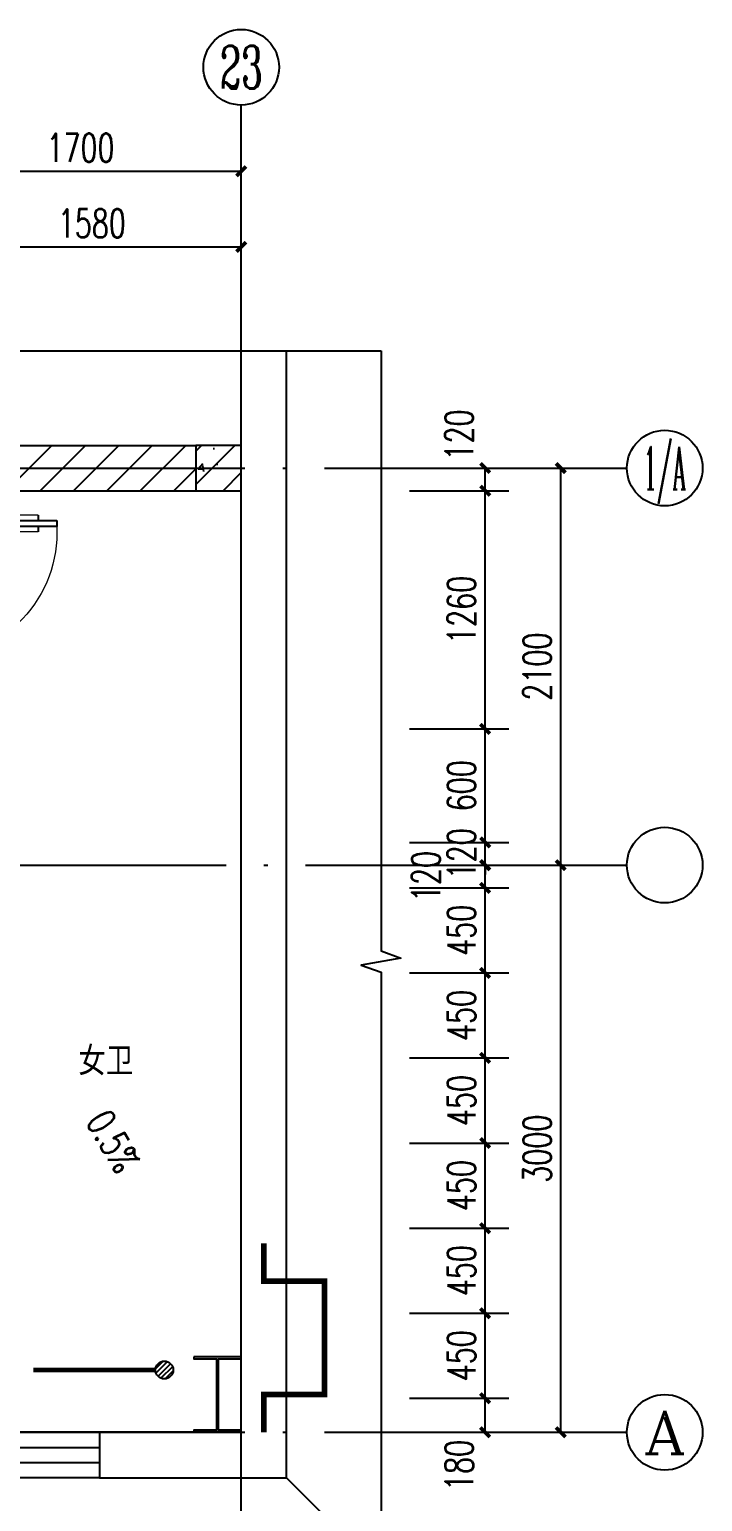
# Model space of a CAD drawing. Extents: x 13158459 to 15902229, y -1299598 to 28366.
# Drawn here: x 14076512 to 14080072, y -600630 to -592844 of the extents above; entities that cross this region are included whole.
import ezdxf
from ezdxf.enums import TextEntityAlignment as Align

# ---------------------------------------------------------------- set-up
doc = ezdxf.new("R2010")
doc.units = 0
doc.header["$LTSCALE"] = 1000
doc.header["$MEASUREMENT"] = 0
doc.linetypes.add('DOTE', pattern=[2.42, 2, -0.2, 0.02, -0.2])
for name, color, linetype in [('AXIS', 3, 'Continuous'), ('AXIS_TEXT', 7, 'Continuous'), ('COLUMN', 2, 'Continuous'), ('DIM_SYMB', 3, 'Continuous'), ('DOTE', 8, 'DOTE'), ('EQUIP_地漏', 7, 'Continuous'), ('PIPE-污水', 2, 'Continuous'), ('PUB_HATCH', 8, 'Continuous'), ('PUB_TEXT', 7, 'Continuous'), ('WALL', 9, 'Continuous'), ('WALL-PARAPET', 6, 'Continuous'), ('WINDOW', 4, 'Continuous')]:
    doc.layers.add(name, color=color, linetype=linetype)
doc.styles.add('_TCH_AXIS', font='COMPLEX', dxfattribs={"bigfont": 'GBCBIG'})
doc.styles.add('_TCH_DIM', font='SIMPLEX', dxfattribs={"bigfont": 'GBCBIG'})
doc.styles.add('_TCH_DIM_T3', font='SIMPLEX', dxfattribs={"width": 0.705882, "bigfont": 'GBCBIG'})
doc.styles.add('COMPLEX', font='COMPLEX')
doc.styles.add('YAYA', font='', dxfattribs={"width": 0.8, "height": 1})
doc.styles.get('YAYA').set_extended_font_data('SimSun')
doc.dimstyles.new('_TCH_ARCH&&50', dxfattribs={"dimtxt": 148.75, "dimasz": 50, "dimexe": 125, "dimexo": 150, "dimgap": 50, "dimtad": 1, "dimdec": 0, "dimzin": 0, "dimdsep": 46, "dimtxsty": '_TCH_DIM_T3', "dimblk": 'ARCHTICK', "dimcen": 0.09, "dimclrt": 7, "dimazin": 2, "dimtfac": 1, "dimtdec": 0, "dimtix": 1, "dimtmove": 2, "dimatfit": 3, "dimfxl": 0, "dimtolj": 1, "dimtzin": 0, "dimarcsym": 0})

# ---------------------------------------------------------------- blocks, each defined once
blk = doc.blocks.new('A$C797E1D2B')
at = {"layer": 'COLUMN'}
h = blk.add_hatch(color=256, dxfattribs=at)
h.paths.add_polyline_path([(125, 400), (250, 400), (250, 388), (130, 388), (130, 200), (125, 200)])
h.paths.add_polyline_path([(0, 400), (125, 400), (125, 200), (120, 200), (120, 388), (0, 388)])
h.paths.add_polyline_path([(0, 12), (120, 12), (120, 200), (125, 200), (125, 0), (0, 0)])
h.paths.add_polyline_path([(125, 200), (130, 200), (130, 12), (250, 12), (250, 0), (125, 0)])
blk.add_lwpolyline([(250, 0), (250, 12), (130, 12), (130, 388), (250, 388), (250, 400), (0, 400), (0, 388), (120, 388), (120, 12), (0, 12), (0, 0)], close=True, dxfattribs=at)
blk = doc.blocks.new('$DorLib2D$00000009')
for p, q in [((0.4129, 0.9053), (0.4129, 0.0807)), ((0.4541, 0.9053), (0.4129, 0.9053)), ((0.4541, 0.0807), (0.4541, 0.9053)), ((0.4129, 0.7822), (0.378, 0.7822)), ((0.489, 0.7822), (0.4541, 0.7822)), ((0.4129, 0.6235), (0.378, 0.6235)), ((0.489, 0.6235), (0.4541, 0.6235)), ((-0.4941, 0.0807), (-0.4529, 0.0807)), ((-0.4941, -0.0018), (-0.4941, 0.0807)), ((-0.4529, 0.0807), (-0.4529, 0.0395)), ((-0.4529, 0.0395), (-0.4117, 0.0395)), ((-0.4117, 0.0395), (-0.4117, -0.0018)), ((0.4129, 0.0807), (0.4541, 0.0807)), ((0.4541, 0.0395), (0.4129, 0.0395)), ((0.4129, 0.0395), (0.4129, -0.0018)), ((0.4953, 0.0807), (0.4541, 0.0807)), ((0.4541, 0.0807), (0.4541, 0.0395)), ((0.4953, -0.0018), (0.4953, 0.0807)), ((-0.4941, -0.0018), (-0.4941, -0.0018)), ((-0.4117, -0.0018), (-0.4941, -0.0018)), ((0.4129, -0.0018), (0.4953, -0.0018)), ((0.4953, -0.0018), (0.4953, -0.0018))]:
    blk.add_line(p, q)
at = {"lineweight": 13}
for p, q in [((0.378, 0.7822), (0.378, 0.6235)), ((0.489, 0.7822), (0.489, 0.6235))]:
    blk.add_line(p, q, dxfattribs=at)
blk.add_arc((0.3716, 0.0817), 0.8246, 87.13397, 180.07167, dxfattribs=at)
blk = doc.blocks.new('$TCHSYS$WIN2D')
for p, q in [((-0.5, 0.5), (0.5, 0.5)), ((-0.5, 0.5), (-0.5, -0.5)), ((0.5, 0.5), (0.5, -0.5)), ((0.5, 0.1667), (-0.5, 0.1667)), ((0.5, -0.1667), (-0.5, -0.1667)), ((-0.5, -0.5), (0.5, -0.5))]:
    blk.add_line(p, q)
blk = doc.blocks.new('_AXISO')
blk.add_circle((0, 0), 0.5)
at = {"layer": 'AXIS_TEXT', "style": 'COMPLEX', "width": 1.041667}
blk.add_attdef('A', text='', height=0.56, dxfattribs=at).set_placement((-0.25, -0.28), (0.25, -0.28), align=Align.FIT)
blk = doc.blocks.new('_ArchTick')
at = {"color": 0, "linetype": 'ByBlock', "const_width": 0.4}
blk.add_lwpolyline([(-0.5, -0.5), (0.5, 0.5)], dxfattribs=at)
blk = doc.blocks.new('*D354')
at = {"layer": 'AXIS', "color": 0, "lineweight": -2}
for p, q in [((14075931.7, -594393.8), (14075931.7, -593468.8)), ((14077631.7, -594393.8), (14077631.7, -593468.8)), ((14075931.7, -593593.8), (14077631.7, -593593.8))]:
    blk.add_line(p, q, dxfattribs=at)
at = {"layer": 'Defpoints', "color": 0}
for p in [(14077631.7, -593593.8), (14075931.7, -594543.8), (14077631.7, -594543.8)]:
    blk.add_point(p, dxfattribs=at)
at = {"layer": 'AXIS', "color": 0, "lineweight": -2, "xscale": 50, "yscale": 50, "zscale": 50, "rotation": 180}
blk.add_blockref('_ArchTick', (14075931.7, -593593.8), dxfattribs=at)
at = {"layer": 'AXIS', "color": 0, "lineweight": -2, "xscale": 50, "yscale": 50, "zscale": 50}
blk.add_blockref('_ArchTick', (14077631.7, -593593.8), dxfattribs=at)
at = {"layer": 'AXIS', "color": 7, "insert": (14076781.7, -593469.4), "char_height": 148.75, "attachment_point": 5, "style": '_TCH_DIM_T3'}
blk.add_mtext('\\A1;1700', dxfattribs=at)
blk = doc.blocks.new('*D365')
at = {"layer": 'AXIS', "color": 0, "lineweight": -2}
for p, q in [((14076051.7, -594393.8), (14076051.7, -593868.8)), ((14077631.7, -594393.8), (14077631.7, -593868.8)), ((14076051.7, -593993.8), (14077631.7, -593993.8))]:
    blk.add_line(p, q, dxfattribs=at)
at = {"layer": 'Defpoints', "color": 0}
for p in [(14077631.7, -593993.8), (14076051.7, -594543.8), (14077631.7, -594543.8)]:
    blk.add_point(p, dxfattribs=at)
at = {"layer": 'AXIS', "color": 0, "lineweight": -2, "xscale": 50, "yscale": 50, "zscale": 50, "rotation": 180}
blk.add_blockref('_ArchTick', (14076051.7, -593993.8), dxfattribs=at)
at = {"layer": 'AXIS', "color": 0, "lineweight": -2, "xscale": 50, "yscale": 50, "zscale": 50}
blk.add_blockref('_ArchTick', (14077631.7, -593993.8), dxfattribs=at)
at = {"layer": 'AXIS', "color": 7, "insert": (14076841.7, -593869.4), "char_height": 148.75, "attachment_point": 5, "style": '_TCH_DIM_T3'}
blk.add_mtext('\\A1;1580', dxfattribs=at)
blk = doc.blocks.new('*D382')
at = {"layer": 'AXIS', "color": 0, "lineweight": -2}
for p, q in [((14078521.7, -597263.8), (14079446.7, -597263.8)), ((14079321.7, -600263.8), (14079321.7, -597263.8)), ((14078521.7, -600263.8), (14079446.7, -600263.8))]:
    blk.add_line(p, q, dxfattribs=at)
at = {"layer": 'Defpoints', "color": 0}
for p in [(14078371.7, -597263.8), (14079321.7, -597263.8), (14078371.7, -600263.8)]:
    blk.add_point(p, dxfattribs=at)
at = {"layer": 'AXIS', "color": 0, "lineweight": -2, "xscale": 50, "yscale": 50, "zscale": 50}
for p, rotation in [((14079321.7, -597263.8), 90), ((14079321.7, -600263.8), 270)]:
    blk.add_blockref('_ArchTick', p, dxfattribs=dict(at, rotation=rotation))
at = {"layer": 'AXIS', "color": 7, "insert": (14079197.3, -598763.8), "char_height": 148.75, "attachment_point": 5, "rotation": 90, "style": '_TCH_DIM_T3'}
blk.add_mtext('\\A1;3000', dxfattribs=at)
blk = doc.blocks.new('*D383')
at = {"layer": 'AXIS', "color": 0, "lineweight": -2}
for p, q in [((14078521.7, -595163.8), (14079446.7, -595163.8)), ((14079321.7, -597263.8), (14079321.7, -595163.8)), ((14078521.7, -597263.8), (14079446.7, -597263.8))]:
    blk.add_line(p, q, dxfattribs=at)
at = {"layer": 'Defpoints', "color": 0}
for p in [(14078371.7, -595163.8), (14079321.7, -595163.8), (14078371.7, -597263.8)]:
    blk.add_point(p, dxfattribs=at)
at = {"layer": 'AXIS', "color": 0, "lineweight": -2, "xscale": 50, "yscale": 50, "zscale": 50}
for p, rotation in [((14079321.7, -595163.8), 90), ((14079321.7, -597263.8), 270)]:
    blk.add_blockref('_ArchTick', p, dxfattribs=dict(at, rotation=rotation))
at = {"layer": 'AXIS', "color": 7, "insert": (14079197.3, -596213.8), "char_height": 148.75, "attachment_point": 5, "rotation": 90, "style": '_TCH_DIM_T3'}
blk.add_mtext('\\A1;2100', dxfattribs=at)
blk = doc.blocks.new('*D384')
at = {"layer": 'AXIS', "color": 0, "lineweight": -2}
for p, q in [((14078521.7, -600083.7), (14079046.7, -600083.7)), ((14078921.7, -600263.8), (14078921.7, -600083.7)), ((14078521.7, -600263.8), (14079046.7, -600263.8))]:
    blk.add_line(p, q, dxfattribs=at)
at = {"layer": 'Defpoints', "color": 0}
for p in [(14078371.7, -600083.7), (14078921.7, -600083.7), (14078371.7, -600263.8)]:
    blk.add_point(p, dxfattribs=at)
at = {"layer": 'AXIS', "color": 0, "lineweight": -2, "xscale": 50, "yscale": 50, "zscale": 50}
for p, rotation in [((14078921.7, -600083.7), 90), ((14078921.7, -600263.8), 270)]:
    blk.add_blockref('_ArchTick', p, dxfattribs=dict(at, rotation=rotation))
at = {"layer": 'AXIS', "color": 7, "insert": (14078784.2, -600438.8), "char_height": 148.75, "attachment_point": 5, "rotation": 90, "style": '_TCH_DIM_T3'}
blk.add_mtext('\\A1;180', dxfattribs=at)
blk = doc.blocks.new('*D385')
at = {"layer": 'AXIS', "color": 0, "lineweight": -2}
for p, q in [((14078521.7, -599633.8), (14079046.7, -599633.8)), ((14078921.7, -600083.7), (14078921.7, -599633.8)), ((14078521.7, -600083.7), (14079046.7, -600083.7))]:
    blk.add_line(p, q, dxfattribs=at)
at = {"layer": 'Defpoints', "color": 0}
for p in [(14078371.7, -599633.8), (14078921.7, -599633.8), (14078371.7, -600083.7)]:
    blk.add_point(p, dxfattribs=at)
at = {"layer": 'AXIS', "color": 0, "lineweight": -2, "xscale": 50, "yscale": 50, "zscale": 50}
for p, rotation in [((14078921.7, -599633.8), 90), ((14078921.7, -600083.7), 270)]:
    blk.add_blockref('_ArchTick', p, dxfattribs=dict(at, rotation=rotation))
at = {"layer": 'AXIS', "color": 7, "insert": (14078797.3, -599858.7), "char_height": 148.75, "attachment_point": 5, "rotation": 90, "style": '_TCH_DIM_T3'}
blk.add_mtext('\\A1;450', dxfattribs=at)
blk = doc.blocks.new('*D386')
at = {"layer": 'AXIS', "color": 0, "lineweight": -2}
for p, q in [((14078521.7, -599183.8), (14079046.7, -599183.8)), ((14078921.7, -599633.8), (14078921.7, -599183.8)), ((14078521.7, -599633.8), (14079046.7, -599633.8))]:
    blk.add_line(p, q, dxfattribs=at)
at = {"layer": 'Defpoints', "color": 0}
for p in [(14078371.7, -599183.8), (14078921.7, -599183.8), (14078371.7, -599633.8)]:
    blk.add_point(p, dxfattribs=at)
at = {"layer": 'AXIS', "color": 0, "lineweight": -2, "xscale": 50, "yscale": 50, "zscale": 50}
for p, rotation in [((14078921.7, -599183.8), 90), ((14078921.7, -599633.8), 270)]:
    blk.add_blockref('_ArchTick', p, dxfattribs=dict(at, rotation=rotation))
at = {"layer": 'AXIS', "color": 7, "insert": (14078797.3, -599408.8), "char_height": 148.75, "attachment_point": 5, "rotation": 90, "style": '_TCH_DIM_T3'}
blk.add_mtext('\\A1;450', dxfattribs=at)
blk = doc.blocks.new('*D387')
at = {"layer": 'AXIS', "color": 0, "lineweight": -2}
for p, q in [((14078521.7, -598733.8), (14079046.7, -598733.8)), ((14078921.7, -599183.8), (14078921.7, -598733.8)), ((14078521.7, -599183.8), (14079046.7, -599183.8))]:
    blk.add_line(p, q, dxfattribs=at)
at = {"layer": 'Defpoints', "color": 0}
for p in [(14078371.7, -598733.8), (14078921.7, -598733.8), (14078371.7, -599183.8)]:
    blk.add_point(p, dxfattribs=at)
at = {"layer": 'AXIS', "color": 0, "lineweight": -2, "xscale": 50, "yscale": 50, "zscale": 50}
for p, rotation in [((14078921.7, -598733.8), 90), ((14078921.7, -599183.8), 270)]:
    blk.add_blockref('_ArchTick', p, dxfattribs=dict(at, rotation=rotation))
at = {"layer": 'AXIS', "color": 7, "insert": (14078797.3, -598958.8), "char_height": 148.75, "attachment_point": 5, "rotation": 90, "style": '_TCH_DIM_T3'}
blk.add_mtext('\\A1;450', dxfattribs=at)
blk = doc.blocks.new('*D388')
at = {"layer": 'AXIS', "color": 0, "lineweight": -2}
for p, q in [((14078521.7, -598283.8), (14079046.7, -598283.8)), ((14078921.7, -598733.8), (14078921.7, -598283.8)), ((14078521.7, -598733.8), (14079046.7, -598733.8))]:
    blk.add_line(p, q, dxfattribs=at)
at = {"layer": 'Defpoints', "color": 0}
for p in [(14078371.7, -598283.8), (14078921.7, -598283.8), (14078371.7, -598733.8)]:
    blk.add_point(p, dxfattribs=at)
at = {"layer": 'AXIS', "color": 0, "lineweight": -2, "xscale": 50, "yscale": 50, "zscale": 50}
for p, rotation in [((14078921.7, -598283.8), 90), ((14078921.7, -598733.8), 270)]:
    blk.add_blockref('_ArchTick', p, dxfattribs=dict(at, rotation=rotation))
at = {"layer": 'AXIS', "color": 7, "insert": (14078797.3, -598508.8), "char_height": 148.75, "attachment_point": 5, "rotation": 90, "style": '_TCH_DIM_T3'}
blk.add_mtext('\\A1;450', dxfattribs=at)
blk = doc.blocks.new('*D389')
at = {"layer": 'AXIS', "color": 0, "lineweight": -2}
for p, q in [((14078521.7, -597833.8), (14079046.7, -597833.8)), ((14078921.7, -598283.8), (14078921.7, -597833.8)), ((14078521.7, -598283.8), (14079046.7, -598283.8))]:
    blk.add_line(p, q, dxfattribs=at)
at = {"layer": 'Defpoints', "color": 0}
for p in [(14078371.7, -597833.8), (14078921.7, -597833.8), (14078371.7, -598283.8)]:
    blk.add_point(p, dxfattribs=at)
at = {"layer": 'AXIS', "color": 0, "lineweight": -2, "xscale": 50, "yscale": 50, "zscale": 50}
for p, rotation in [((14078921.7, -597833.8), 90), ((14078921.7, -598283.8), 270)]:
    blk.add_blockref('_ArchTick', p, dxfattribs=dict(at, rotation=rotation))
at = {"layer": 'AXIS', "color": 7, "insert": (14078797.3, -598058.8), "char_height": 148.75, "attachment_point": 5, "rotation": 90, "style": '_TCH_DIM_T3'}
blk.add_mtext('\\A1;450', dxfattribs=at)
blk = doc.blocks.new('*D390')
at = {"layer": 'AXIS', "color": 0, "lineweight": -2}
for p, q in [((14078521.7, -597383.8), (14079046.7, -597383.8)), ((14078921.7, -597833.8), (14078921.7, -597383.8)), ((14078521.7, -597833.8), (14079046.7, -597833.8))]:
    blk.add_line(p, q, dxfattribs=at)
at = {"layer": 'Defpoints', "color": 0}
for p in [(14078371.7, -597383.8), (14078921.7, -597383.8), (14078371.7, -597833.8)]:
    blk.add_point(p, dxfattribs=at)
at = {"layer": 'AXIS', "color": 0, "lineweight": -2, "xscale": 50, "yscale": 50, "zscale": 50}
for p, rotation in [((14078921.7, -597383.8), 90), ((14078921.7, -597833.8), 270)]:
    blk.add_blockref('_ArchTick', p, dxfattribs=dict(at, rotation=rotation))
at = {"layer": 'AXIS', "color": 7, "insert": (14078797.3, -597608.8), "char_height": 148.75, "attachment_point": 5, "rotation": 90, "style": '_TCH_DIM_T3'}
blk.add_mtext('\\A1;450', dxfattribs=at)
blk = doc.blocks.new('*D391')
at = {"layer": 'AXIS', "color": 0, "lineweight": -2}
for p, q in [((14078521.7, -597263.8), (14079046.7, -597263.8)), ((14078921.7, -597383.8), (14078921.7, -597263.8)), ((14078521.7, -597383.8), (14079046.7, -597383.8))]:
    blk.add_line(p, q, dxfattribs=at)
at = {"layer": 'Defpoints', "color": 0}
for p in [(14078371.7, -597263.8), (14078921.7, -597263.8), (14078371.7, -597383.8)]:
    blk.add_point(p, dxfattribs=at)
at = {"layer": 'AXIS', "color": 0, "lineweight": -2, "xscale": 50, "yscale": 50, "zscale": 50}
for p, rotation in [((14078921.7, -597263.8), 90), ((14078921.7, -597383.8), 270)]:
    blk.add_blockref('_ArchTick', p, dxfattribs=dict(at, rotation=rotation))
at = {"layer": 'AXIS', "color": 7, "insert": (14078609.2, -597323.8), "char_height": 148.75, "attachment_point": 5, "rotation": 90, "style": '_TCH_DIM_T3'}
blk.add_mtext('\\A1;120', dxfattribs=at)
blk = doc.blocks.new('*D392')
at = {"layer": 'AXIS', "color": 0, "lineweight": -2}
for p, q in [((14078921.7, -597143.8), (14078921.7, -597093.8)), ((14078521.7, -597143.8), (14079046.7, -597143.8)), ((14078921.7, -597263.8), (14078921.7, -597143.8)), ((14078521.7, -597263.8), (14079046.7, -597263.8)), ((14078921.7, -597263.8), (14078921.7, -597313.8))]:
    blk.add_line(p, q, dxfattribs=at)
at = {"layer": 'Defpoints', "color": 0}
for p in [(14078371.7, -597143.8), (14078921.7, -597143.8), (14078371.7, -597263.8)]:
    blk.add_point(p, dxfattribs=at)
at = {"layer": 'AXIS', "color": 0, "lineweight": -2, "xscale": 50, "yscale": 50, "zscale": 50}
for p, rotation in [((14078921.7, -597143.8), 270), ((14078921.7, -597263.8), 90)]:
    blk.add_blockref('_ArchTick', p, dxfattribs=dict(at, rotation=rotation))
at = {"layer": 'AXIS', "color": 7, "insert": (14078797.3, -597203.8), "char_height": 148.75, "attachment_point": 5, "rotation": 90, "style": '_TCH_DIM_T3'}
blk.add_mtext('\\A1;120', dxfattribs=at)
blk = doc.blocks.new('*D393')
at = {"layer": 'AXIS', "color": 0, "lineweight": -2}
for p, q in [((14078521.7, -596543.8), (14079046.7, -596543.8)), ((14078921.7, -597143.8), (14078921.7, -596543.8)), ((14078521.7, -597143.8), (14079046.7, -597143.8))]:
    blk.add_line(p, q, dxfattribs=at)
at = {"layer": 'Defpoints', "color": 0}
for p in [(14078371.7, -596543.8), (14078921.7, -596543.8), (14078371.7, -597143.8)]:
    blk.add_point(p, dxfattribs=at)
at = {"layer": 'AXIS', "color": 0, "lineweight": -2, "xscale": 50, "yscale": 50, "zscale": 50}
for p, rotation in [((14078921.7, -596543.8), 90), ((14078921.7, -597143.8), 270)]:
    blk.add_blockref('_ArchTick', p, dxfattribs=dict(at, rotation=rotation))
at = {"layer": 'AXIS', "color": 7, "insert": (14078797.3, -596843.8), "char_height": 148.75, "attachment_point": 5, "rotation": 90, "style": '_TCH_DIM_T3'}
blk.add_mtext('\\A1;600', dxfattribs=at)
blk = doc.blocks.new('*D394')
at = {"layer": 'AXIS', "color": 0, "lineweight": -2}
for p, q in [((14078521.7, -595283.8), (14079046.7, -595283.8)), ((14078921.7, -596543.8), (14078921.7, -595283.8)), ((14078521.7, -596543.8), (14079046.7, -596543.8))]:
    blk.add_line(p, q, dxfattribs=at)
at = {"layer": 'Defpoints', "color": 0}
for p in [(14078371.7, -595283.8), (14078921.7, -595283.8), (14078371.7, -596543.8)]:
    blk.add_point(p, dxfattribs=at)
at = {"layer": 'AXIS', "color": 0, "lineweight": -2, "xscale": 50, "yscale": 50, "zscale": 50}
for p, rotation in [((14078921.7, -595283.8), 90), ((14078921.7, -596543.8), 270)]:
    blk.add_blockref('_ArchTick', p, dxfattribs=dict(at, rotation=rotation))
at = {"layer": 'AXIS', "color": 7, "insert": (14078797.3, -595913.8), "char_height": 148.75, "attachment_point": 5, "rotation": 90, "style": '_TCH_DIM_T3'}
blk.add_mtext('\\A1;1260', dxfattribs=at)
blk = doc.blocks.new('*D395')
at = {"layer": 'AXIS', "color": 0, "lineweight": -2}
for p, q in [((14078521.7, -595163.8), (14079046.7, -595163.8)), ((14078921.7, -595283.8), (14078921.7, -595163.8)), ((14078521.7, -595283.8), (14079046.7, -595283.8))]:
    blk.add_line(p, q, dxfattribs=at)
at = {"layer": 'Defpoints', "color": 0}
for p in [(14078371.7, -595163.8), (14078921.7, -595163.8), (14078371.7, -595283.8)]:
    blk.add_point(p, dxfattribs=at)
at = {"layer": 'AXIS', "color": 0, "lineweight": -2, "xscale": 50, "yscale": 50, "zscale": 50}
for p, rotation in [((14078921.7, -595163.8), 90), ((14078921.7, -595283.8), 270)]:
    blk.add_blockref('_ArchTick', p, dxfattribs=dict(at, rotation=rotation))
at = {"layer": 'AXIS', "color": 7, "insert": (14078784.2, -594988.8), "char_height": 148.75, "attachment_point": 5, "rotation": 90, "style": '_TCH_DIM_T3'}
blk.add_mtext('\\A1;120', dxfattribs=at)
blk = doc.blocks.new('$TwtSys$00000141')
for p, q in [((-94, 8), (-10, 92)), ((-94, 8), (-10, 92)), ((-87, -35), (35, 87)), ((-87, -35), (35, 87)), ((-66, -66), (66, 66)), ((-66, -66), (66, 66)), ((-32, -87), (88, 33)), ((-32, -87), (88, 33)), ((11, -92), (92, -11)), ((11, -92), (92, -11))]:
    blk.add_line(p, q)
blk.add_circle((0, 0), 94)
blk.add_circle((0, 0), 94)

msp = doc.modelspace()

# ---------------------------------------------------------------- hatches: boundary and pattern name
at = {"layer": 'PUB_HATCH'}
h = msp.add_hatch(dxfattribs=at)
h.set_pattern_fill('普通砖', color=256, scale=50, style=0)
h.set_pattern_definition([(45, (0, 89.76), (-88.388383, 88.388383), [])])
h.paths.add_polyline_path([(14077391.7, -595283.8), (14077391.7, -595043.8), (14076051.7, -595043.8), (14076051.7, -595283.8)])
h = msp.add_hatch(dxfattribs=at)
h.set_pattern_fill('钢筋混凝土', color=256, scale=50, style=0)
h.set_pattern_definition([(45, (0, 0), (-88.3883476, 88.3883476), []), (50, (0, 0), (358.630091, -31.3760675), [37.5, -412.5]), (355, (0, 0), (-69.375667, 376.096067), [30, -330]), (100.4514, (29.9, -2.6), (289.254691, 344.719771), [31.870095, -350.571056]), (46.1842, (0, 100), (533.620524, -82.759507), [56.25, -618.75]), (96.6356, (44.47, 93.1), (467.331353, 487.058935), [47.805144, -525.8565]), (351.1842, (0, 100), (467.330973, 487.0593), [45, -495]), (21, (50, 75), (298.453526, -201.3094453), [37.5, -412.5]), (326, (50, 75), (121.657666, 362.575023), [30, -330]), (71.4514, (74.87, 58.22), (420.111314, 161.265248), [31.870095, -350.571056]), (37.5, (0, 0), (6.0799277, 166.4469269), [0, -326, 0, -335, 0, -331.25]), (7.5, (0, 0), (131.5347687, 197.205856), [0, -191, 0, -318.5, 0, -126.25]), (327.5, (-111.5, 0), (266.9112181, -11.2774359), [0, -125, 0, -390, 0, -517.5]), (317.5, (-161.5, 0), (291.5930847, 50.052491), [0, -162.5, 0, -259, 0, -367.5])])
h.paths.add_polyline_path([(14077631.7, -595283.8), (14077631.7, -595043.8), (14077391.7, -595043.8), (14077391.7, -595283.8)])

# ---------------------------------------------------------------- linework, layer by layer
at = {"ltscale": 0.5}
msp.add_line((14077871.7, -600503.8), (14078371.7, -601003.8), dxfattribs=at)
at = {"const_width": 30}
msp.add_lwpolyline([(14077751.7, -599263.8), (14077751.7, -599463.8), (14078071.7, -599463.8), (14078071.7, -600063.8), (14077751.7, -600063.8), (14077751.7, -600263.8)], dxfattribs=at)
at = {"layer": 'AXIS'}
for p, q in [((14077631.7, -594543.8), (14077631.7, -593243.8)), ((14078371.7, -595163.8), (14079671.7, -595163.8)), ((14078371.7, -597263.8), (14079671.7, -597263.8)), ((14078371.7, -600263.8), (14079671.7, -600263.8))]:
    msp.add_line(p, q, dxfattribs=at)
at = {"layer": 'COLUMN'}
for p, q in [((14077631.7, -595043.8), (14077391.7, -595043.8)), ((14077391.7, -595043.8), (14077391.7, -595283.8)), ((14077631.7, -595283.8), (14077631.7, -595043.8)), ((14077391.7, -595283.8), (14077631.7, -595283.8))]:
    msp.add_line(p, q, dxfattribs=at)
at = {"layer": 'DIM_SYMB'}
for points in [[(14070811.7, -594543.8), (14074535.4, -594543.8), (14074573.7, -594438.8), (14074610.7, -594648.8), (14074647.9, -594543.8), (14078371.7, -594543.8)], [(14078371.7, -594543.8), (14078371.7, -597717.5), (14078476.7, -597755.7), (14078266.7, -597792.8), (14078371.7, -597830), (14078371.7, -601003.8)]]:
    msp.add_lwpolyline(points, dxfattribs=at)
msp.add_lwpolyline([(14076695.2, -598533, 0, 0, 0), (14076922.6, -598921.3, 40, 0, 0), (14076998.4, -599050.8, 0, 0, 0)], format="xyseb", dxfattribs=at)
at = {"layer": 'DOTE'}
for p, q in [((14077631.7, -601003.8), (14077631.7, -594543.8)), ((14070811.7, -595163.8), (14078371.7, -595163.8)), ((14073131.7, -597263.8), (14078371.7, -597263.8)), ((14070811.7, -600263.8), (14078371.7, -600263.8))]:
    msp.add_line(p, q, dxfattribs=at)
at = {"layer": 'PIPE-污水', "linetype": 'Continuous', "ltscale": 0.25, "const_width": 25}
msp.add_lwpolyline([(14076533, -599934.3), (14077178, -599934.3)], dxfattribs=at)
at = {"layer": 'WALL'}
for p, q in [((14076051.7, -595043.8), (14077391.7, -595043.8)), ((14076051.7, -595283.8), (14077391.7, -595283.8))]:
    msp.add_line(p, q, dxfattribs=at)
at = {"layer": 'WALL-PARAPET'}
for p, q in [((14077631.7, -595043.8), (14077631.7, -594543.8)), ((14077631.7, -594543.8), (14077871.7, -594543.8)), ((14077871.7, -595163.8), (14077871.7, -594543.8)), ((14077871.7, -600503.8), (14077871.7, -595163.8)), ((14077631.7, -600263.8), (14077631.7, -595283.8)), ((14077631.7, -600263.8), (14076881.7, -600263.8)), ((14076881.7, -600263.8), (14076881.7, -600503.8)), ((14076881.7, -600503.8), (14077871.7, -600503.8))]:
    msp.add_line(p, q, dxfattribs=at)

# ---------------------------------------------------------------- block references
at = {"rotation": 180}
msp.add_blockref('A$C797E1D2B', (14077631.7, -599863.8), dxfattribs=at)
at = {"layer": 'AXIS'}
ref = msp.add_blockref('_AXISO', (14077631.7, -593043.8), dxfattribs=dict(at, xscale=400, yscale=400, zscale=400))
ref.add_attrib('A', '23', dxfattribs={"layer": 'AXIS_TEXT', "ltscale": 0.5, "height": 226.27, "style": '_TCH_AXIS', "width": 0.617647}).set_placement((14077518.6, -593156.9), (14077744.8, -593156.9), align=Align.FIT)
ref = msp.add_blockref('_AXISO', (14079871.7, -595163.8), dxfattribs=dict(at, xscale=400, yscale=400, zscale=400))
ref.add_attrib('A', '1/A', dxfattribs={"layer": 'AXIS_TEXT', "ltscale": 0.5, "height": 226.27, "style": '_TCH_AXIS', "width": 0.381818}).set_placement((14079758.6, -595276.9), (14079984.8, -595276.9), align=Align.FIT)
at = {"layer": 'AXIS', "xscale": 400, "yscale": 400, "zscale": 400}
msp.add_blockref('_AXISO', (14079871.7, -597263.8), dxfattribs=at)
at = {"layer": 'AXIS'}
ref = msp.add_blockref('_AXISO', (14079871.7, -600263.8), dxfattribs=dict(at, xscale=400, yscale=400, zscale=400))
ref.add_attrib('A', 'A', dxfattribs={"layer": 'AXIS_TEXT', "ltscale": 0.5, "height": 226.3, "style": '_TCH_AXIS', "width": 1.166667}).set_placement((14079758.6, -600376.9), (14079984.8, -600376.9), align=Align.FIT)
at = {"layer": 'EQUIP_地漏', "xscale": 0.5, "yscale": 0.5, "zscale": 0.5, "rotation": 180}
msp.add_blockref('$TwtSys$00000141', (14077225, -599934.3), dxfattribs=at)
at = {"layer": 'WINDOW', "xscale": 800, "yscale": -800, "zscale": 800, "rotation": 90}
msp.add_blockref('$DorLib2D$00000009', (14075931.7, -595803.8), dxfattribs=at)
at = {"layer": 'WINDOW', "xscale": -1500, "yscale": 240, "zscale": -1500}
msp.add_blockref('$TCHSYS$WIN2D', (14076131.7, -600383.8), dxfattribs=at)

# ---------------------------------------------------------------- texts
at = {"layer": 'PUB_TEXT', "style": 'YAYA', "width": 0.8}
msp.add_text('女卫', height=132.91, dxfattribs=at).set_placement((14076770.4, -598361.6))
at = {"layer": 'PUB_TEXT', "style": '_TCH_DIM', "width": 0.705882}
msp.add_text('0.5%%%', height=148.75, rotation=300.35318, dxfattribs=at).set_placement((14076806.2, -598618.7))

# ---------------------------------------------------------------- dimensions: what is measured, and where the dimension line sits
at = {"layer": 'AXIS'}
for p1, p2, distance, text, picture, middle in [((14075931.7, -594543.8), (14077631.7, -594543.8), 950, '1700', '*D354', (14076781.7, -593469.4)), ((14076051.7, -594543.8), (14077631.7, -594543.8), 550, '1580', '*D365', (14076841.7, -593869.4)), ((14078371.7, -597263.8), (14078371.7, -595163.8), -950, '2100', '*D383', (14079197.3, -596213.8)), ((14078371.7, -596543.8), (14078371.7, -595283.8), -550, '1260', '*D394', (14078797.3, -595913.8)), ((14078371.7, -597143.8), (14078371.7, -596543.8), -550, '600', '*D393', (14078797.3, -596843.8)), ((14078371.7, -597263.8), (14078371.7, -597143.8), -550, '120', '*D392', (14078797.3, -597203.8)), ((14078371.7, -600263.8), (14078371.7, -597263.8), -950, '3000', '*D382', (14079197.3, -598763.8)), ((14078371.7, -597833.8), (14078371.7, -597383.8), -550, '450', '*D390', (14078797.3, -597608.8)), ((14078371.7, -598283.8), (14078371.7, -597833.8), -550, '450', '*D389', (14078797.3, -598058.8)), ((14078371.7, -598733.8), (14078371.7, -598283.8), -550, '450', '*D388', (14078797.3, -598508.8)), ((14078371.7, -599183.8), (14078371.7, -598733.8), -550, '450', '*D387', (14078797.3, -598958.8)), ((14078371.7, -599633.8), (14078371.7, -599183.8), -550, '450', '*D386', (14078797.3, -599408.8)), ((14078371.7, -600083.7), (14078371.7, -599633.8), -550, '450', '*D385', (14078797.3, -599858.7))]:
    dim = msp.add_aligned_dim(p1=p1, p2=p2, distance=distance, text=text, dimstyle='_TCH_ARCH&&50', dxfattribs=at)
    dim.commit()
    dim.dimension.update_dxf_attribs({"geometry": picture, "text_midpoint": middle})
for base, p1, p2, text, picture, middle in [((14078921.7, -595163.8), (14078371.7, -595283.8), (14078371.7, -595163.8), '120', '*D395', (14078784.2, -594988.8)), ((14078921.7, -597263.8), (14078371.7, -597383.8), (14078371.7, -597263.8), '120', '*D391', (14078609.2, -597323.8)), ((14078921.7, -600083.7), (14078371.7, -600263.8), (14078371.7, -600083.7), '180', '*D384', (14078784.2, -600438.8))]:
    dim = msp.add_linear_dim(base=base, p1=p1, p2=p2, angle=90, text=text, dimstyle='_TCH_ARCH&&50', dxfattribs=at)
    dim.commit()
    dim.dimension.update_dxf_attribs({"geometry": picture, "text_midpoint": middle, "dimtype": 161})

doc.saveas('drawing.dxf')
